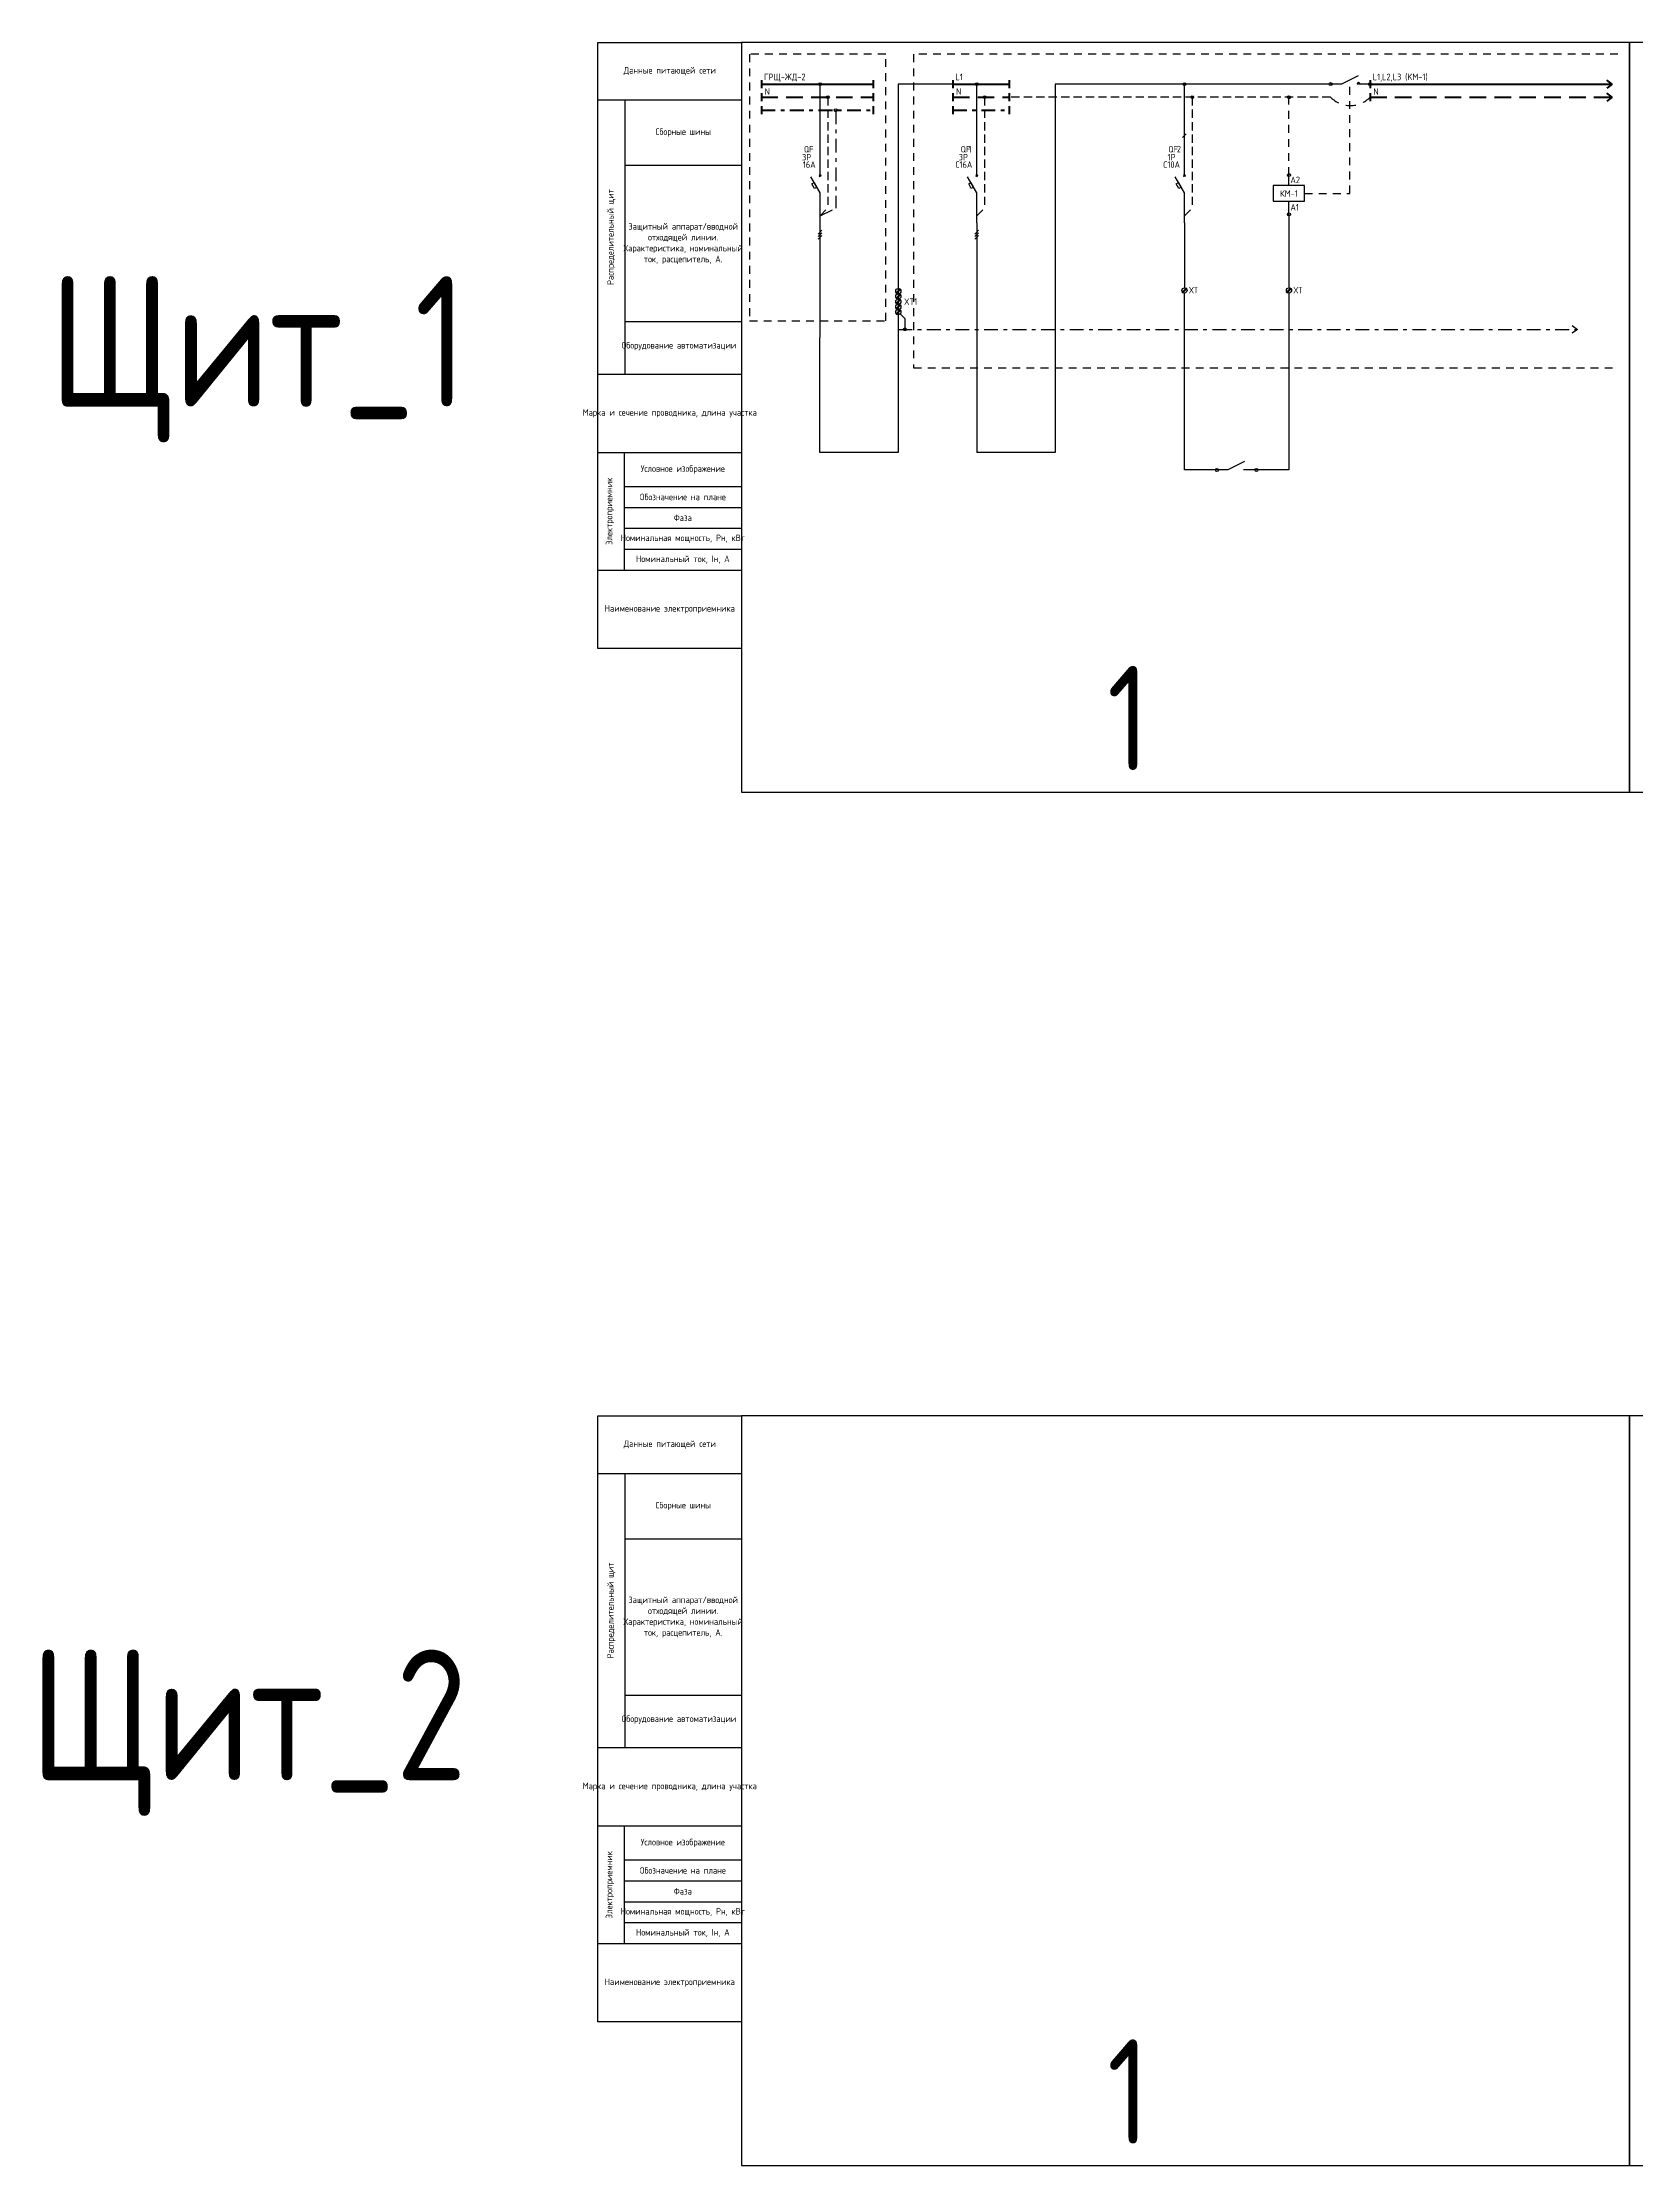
# Model space of a CAD drawing. Header units: millimetres. Extents: x -559267 to 5835, y 0 to 209897.
# Drawn here: x -213 to 397, y 765 to 1578 of the extents above; entities that cross this region are included whole.
import ezdxf
from ezdxf.enums import TextEntityAlignment as Align

# ---------------------------------------------------------------- set-up
doc = ezdxf.new("R2010")
doc.units = ezdxf.units.MM
for name, pattern in [('CENTER2', [28.575, 19.05, -3.175, 3.175, -3.175]), ('HIDDEN2', [4.7625, 3.175, -1.5875]), ('JIS_02_0.7', [1.35, 0.75, -0.6]), ('Штрихштриховая', [10.936111, 5.291667, -2.116667, 1.411111, -2.116667])]:
    doc.linetypes.add(name, pattern=pattern)
for name, color, linetype in [('SX_BLOCKS', 7, 'Continuous'), ('SX_PE', 3, 'CENTER2'), ('Нумерация QF', 7, 'Continuous')]:
    doc.layers.add(name, color=color, linetype=linetype)
doc.styles.add('UNC_A', font='GOST2304A_0.ttf')
doc.styles.add('Unecom', font='GOST2304A_0.ttf', dxfattribs={"height": 2.5})

# ---------------------------------------------------------------- blocks, each defined once
blk = doc.blocks.new('_Боковик_схема Юником')
at = {"color": 0, "lineweight": -2, "ltscale": 3}
blk.add_lwpolyline([(0, 232), (55, 232), (55, 0), (0, 0)], close=True, dxfattribs=at)
for points in [[(0, 210), (55, 210), (55, 125), (10.26, 125)], [(10.26, 210), (10.26, 105)], [(10.26, 185), (55, 185)], [(0, 105), (55, 105)], [(0, 75), (55, 75)], [(10, 75), (10, 30)], [(10, 62), (51.77, 62)], [(10, 62), (55, 62)], [(10, 54), (55, 54)], [(10, 46), (55, 46)], [(10, 38), (55, 38)], [(0, 30), (55, 30)]]:
    blk.add_lwpolyline(points, dxfattribs=at)
at = {"color": 0, "lineweight": -2, "char_height": 2.5, "attachment_point": 5, "style": 'Unecom'}
for s, insert, width in [('Данные питающей сети', (27.5, 221), 55), ('Сборные шины', (32.63, 197.5), 44.7356), ('Защитный аппарат/вводной отходящей линии.\\PХарактеристика, номинальный ток, расцепитель, А.', (32.63, 155), 44.7356), ('Оборудование автоматизации', (31.02, 115.72), 37.8835), ('Марка и сечение проводника, длина участка', (27.5, 90), 55), ('Условное изображение', (32.5, 68.5), 45), ('Обозначение на плане', (32.5, 58), 45), ('Фаза', (32.5, 50), 45), ('Номинальная мощность, Рн, кВт', (32.5, 42), 45), ('Номинальный ток, Iн, А', (32.5, 34), 45), ('Наименование электроприемника', (27.5, 15), 55)]:
    blk.add_mtext(s, dxfattribs=dict(at, insert=insert, width=width))
at = {"color": 0, "lineweight": -2, "char_height": 2.5, "attachment_point": 5, "rotation": 90, "style": 'Unecom'}
for s, insert, width in [('Распределительный щит', (5.13, 157.5), 105), ('Электроприемник', (4.61, 52.5), 45)]:
    blk.add_mtext(s, dxfattribs=dict(at, insert=insert, width=width))
blk = doc.blocks.new('*U102')
at = {"linetype": 'ByBlock', "lineweight": 40}
for points in [[(0, 1.5), (0, -1.5)], [(0, 0), (42.85, 0)], [(42.85, 1.5), (42.85, -1.5)], [(0, -3.5), (0, -6.5)], [(42.85, -3.5), (42.85, -6.5)]]:
    blk.add_lwpolyline(points, dxfattribs=at)
at = {"color": 4, "linetype": 'HIDDEN2', "lineweight": 40, "ltscale": 2}
blk.add_lwpolyline([(0, -5), (42.85, -5)], dxfattribs=at)
at = {"insert": (1.24, -1.57), "char_height": 2.5, "attachment_point": 1, "style": 'UNC_A'}
blk.add_mtext_dynamic_manual_height_columns('N', width=3.8436, gutter_width=12.5, heights=[0], dxfattribs=at)
at = {"style": 'UNC_A'}
blk.add_attdef('ЛИНИЯ', (1, 1.5), '', height=2.5, dxfattribs=at)
blk = doc.blocks.new('*U161')
at = {"linetype": 'ByBlock', "lineweight": 40}
for points in [[(0, 1.5), (0, -1.5)], [(0, 0), (21.53, 0)], [(21.53, 1.5), (21.53, -1.5)], [(0, -3.5), (0, -6.5)], [(21.53, -3.5), (21.53, -6.5)]]:
    blk.add_lwpolyline(points, dxfattribs=at)
at = {"color": 4, "linetype": 'HIDDEN2', "lineweight": 40, "ltscale": 2}
blk.add_lwpolyline([(0, -5), (21.53, -5)], dxfattribs=at)
at = {"insert": (1.24, -1.57), "char_height": 2.5, "attachment_point": 1, "style": 'UNC_A'}
blk.add_mtext_dynamic_manual_height_columns('N', width=3.8436, gutter_width=12.5, heights=[0], dxfattribs=at)
at = {"style": 'UNC_A'}
blk.add_attdef('ЛИНИЯ', (1, 1.5), '', height=2.5, dxfattribs=at)
blk = doc.blocks.new('*U104')
at = {"lineweight": 25}
for p, q in [((-0.7, -0.71), (0.7, 0.71)), ((-0.7, -1.71), (0.7, -0.29)), ((-0.7, -2.71), (0.7, -1.29))]:
    blk.add_line(p, q, dxfattribs=at)
blk = doc.blocks.new('*U122')
for p, q in [((0, -36.27), (0, -1.22)), ((0, -42.79), (-3.51, -36.72)), ((-0.35, -36.62), (0.35, -35.91)), ((0.35, -36.62), (-0.35, -35.91)), ((0, -54.31), (0, -42.79))]:
    blk.add_line(p, q)
at = {"color": 4, "linetype": 'HIDDEN2'}
for p in [(3, -6.22), (0, -51.65)]:
    blk.add_line(p, (3, -48.65), dxfattribs=at)
blk.add_lwpolyline([(-2.12, -41.12), (-3.12, -39.39), (-2.25, -38.89), (-1.25, -40.62)], close=True)
for centre in [(0, -1.22), (3, -6.22)]:
    blk.add_circle(centre, 0.5)
at = {"insert": (-6.21, -24.9), "char_height": 2.5, "attachment_point": 1, "style": 'Unecom'}
blk.add_mtext_dynamic_manual_height_columns('\\pxql;QF', width=5.7065, gutter_width=12.5, heights=[4.37], dxfattribs=at)
at = {"style": 'Unecom'}
for tag, p in [('P', (-3.4, -30.43)), ('A', (-1.7, -33.28))]:
    blk.add_attdef(tag, text='', height=2.5, dxfattribs=at).set_placement(p, align=Align.RIGHT)
blk.add_attdef('N', (-3.15, -27.4), '', height=2.5, dxfattribs=at)
blk = doc.blocks.new('*U164')
at = {"lineweight": 40}
for p, q in [((92.65, 0), (90.65, 1.5)), ((92.65, 0), (90.65, -1.5)), ((92.65, -5), (90.65, -3.5)), ((92.65, -5), (90.65, -6.5))]:
    blk.add_line(p, q, dxfattribs=at)
at = {"linetype": 'ByBlock', "lineweight": 40}
for points in [[(0, 1.5), (0, -1.5)], [(0, 0), (92.65, 0)], [(0, -3.5), (0, -6.5)]]:
    blk.add_lwpolyline(points, dxfattribs=at)
at = {"color": 4, "linetype": 'HIDDEN2', "lineweight": 40, "ltscale": 2}
blk.add_lwpolyline([(0, -5), (92.65, -5)], dxfattribs=at)
at = {"insert": (1.24, -1.57), "char_height": 2.5, "attachment_point": 1, "style": 'UNC_A'}
blk.add_mtext_dynamic_manual_height_columns('N', width=3.8436, gutter_width=12.5, heights=[0], dxfattribs=at)
at = {"style": 'UNC_A'}
blk.add_attdef('ЛИНИЯ', (1, 1.5), '', height=2.5, dxfattribs=at)
blk = doc.blocks.new('км-3')
for p, q in [((10.57, 8.22), (4.14, 5)), ((4.14, 5), (0, 5)), ((15.14, 5), (10.14, 5))]:
    blk.add_line(p, q)
for centre in [(0, 5), (15.14, 5)]:
    blk.add_circle(centre, 0.575)
at = {"color": 4, "linetype": 'JIS_02_0.7', "ltscale": 5}
blk.add_arc((7.57, 7.35), 10.55, 224.1519, 315.8481, dxfattribs=at)
blk.add_arc((10.71, 5), 0.575, 0, 180)
blk = doc.blocks.new('Кмка')
for p, q in [((0, 11), (0, 15.04)), ((0, 0), (0, 5))]:
    blk.add_line(p, q)
blk.add_lwpolyline([(6, 11), (-6, 11), (-6, 5), (6, 5)], close=True)
for centre in [(0, 15.04), (0, 0)]:
    blk.add_circle(centre, 0.575)
at = {"style": 'Unecom'}
for s, p in [('А2', (0.57, 11.97)), ('А1', (0.57, 1.46))]:
    blk.add_text(s, height=2.5, dxfattribs=at).set_placement(p)
at = {"style": 'UNC_A'}
blk.add_attdef('КМ', text='', height=2.5, dxfattribs=at).set_placement((0, 8), align=Align.MIDDLE_CENTER)
blk = doc.blocks.new('*U103')
at = {"lineweight": 25}
blk.add_line((-0.7, -0.71), (0.7, 0.71), dxfattribs=at)
blk = doc.blocks.new('XT')
at = {"color": 32, "true_color": 0xcd6928}
for p, q in [((0.75, 0), (-1, -1.75)), ((1, -0.25), (-0.75, -2))]:
    blk.add_line(p, q, dxfattribs=at)
at = {"color": 5}
for p, q in [((0.75, -2), (-1, -3.75)), ((1, -2.25), (-0.75, -4))]:
    blk.add_line(p, q, dxfattribs=at)
at = {"color": 32, "true_color": 0xcd6928}
blk.add_circle((0, -1), 1, dxfattribs=at)
at = {"color": 5}
blk.add_circle((0, -3), 1, dxfattribs=at)
at = {"style": 'UNC_A'}
blk.add_attdef('1', (1.75, 0.11), '', height=2.5, dxfattribs=at)
blk = doc.blocks.new('SX_XTPE')
at = {"color": 3}
for p, q in [((0.753, 1.003), (-1.003, -0.753)), ((1.003, 0.753), (-0.753, -1.003))]:
    blk.add_line(p, q, dxfattribs=at)
blk.add_circle((0, 0), 1, dxfattribs=at)
blk = doc.blocks.new('SX_XT3')
at = {"color": 32, "true_color": 0xcd6928}
for p, q in [((0.7533, 4.0033), (-1.0033, 2.2467)), ((0.7533, 2.0033), (-1.0033, 0.2467)), ((1.0033, 3.7533), (-0.7533, 1.9967)), ((1.0033, 1.7533), (-0.7533, -0.0033))]:
    blk.add_line(p, q, dxfattribs=at)
for centre in [(0, 3), (0, 1)]:
    blk.add_circle(centre, 1, dxfattribs=at)

msp = doc.modelspace()

# ---------------------------------------------------------------- linework, layer by layer
at = {"color": 32, "true_color": 0xcd6928}
for p, q in [((225.31, 1484.06), (223.55, 1482.3)), ((225.56, 1483.81), (223.8, 1482.05)), ((265.31, 1484.06), (263.55, 1482.3)), ((265.56, 1483.81), (263.8, 1482.05))]:
    msp.add_line(p, q, dxfattribs=at)
for p, q in [((247.56, 1417.53), (241.13, 1414.32)), ((241.13, 1414.32), (236.99, 1414.32)), ((252.13, 1414.32), (247.13, 1414.32))]:
    msp.add_line(p, q)
at = {"color": 6}
for points in [[(395, 1577.99), (55, 1577.99), (55, 1290.99), (395, 1290.99), (395, 1577.99)], [(735, 1577.99), (395, 1577.99), (395, 1290.99), (735, 1290.99), (735, 1577.99)], [(395, 1052.13), (55, 1052.13), (55, 765.13), (395, 765.13), (395, 1052.13)], [(735, 1052.13), (395, 1052.13), (395, 765.13), (735, 765.13), (735, 1052.13)]]:
    msp.add_lwpolyline(points, dxfattribs=at)
at = {"linetype": 'JIS_02_0.7', "ltscale": 4}
for points in [[(110.16, 1573.46), (58.09, 1573.46), (58.09, 1471.43), (110.16, 1471.43), (110.16, 1573.46)], [(390.5, 1573.46), (120.87, 1573.46), (120.87, 1453.46), (390.5, 1453.46)], [(270.56, 1520.17), (287.84, 1520.17), (287.84, 1563.65)]]:
    msp.add_lwpolyline(points, dxfattribs=at)
for points in [[(135.88, 1562.04), (115, 1562.04), (115, 1420.99), (85, 1420.99)], [(279.91, 1562.04), (175, 1562.04), (175, 1420.99), (145, 1420.99)], [(264.56, 1512.17), (264.56, 1484.05)], [(85, 1420.99), (85.06, 1508.95)], [(145.06, 1508.95), (145.06, 1420.99)], [(224.56, 1508.95), (224.56, 1484.05)], [(224.56, 1414.32), (224.56, 1482.05)], [(264.56, 1482.05), (264.56, 1414.32), (252.13, 1414.32)], [(373, 1469.65), (375, 1468.15), (373, 1466.65)], [(236.99, 1414.32), (224.56, 1414.32)]]:
    msp.add_lwpolyline(points)
at = {"lineweight": 40}
for points in [[(62.58, 1553.54), (62.58, 1550.54)], [(105.43, 1553.54), (105.43, 1550.54)], [(135.88, 1553.54), (135.88, 1550.54)], [(157.45, 1553.54), (157.45, 1550.54)]]:
    msp.add_lwpolyline(points, dxfattribs=at)
at = {"color": 4, "linetype": 'HIDDEN2'}
msp.add_lwpolyline([(280.49, 1557.04), (157.41, 1557.04)], dxfattribs=at)
at = {"color": 4, "linetype": 'JIS_02_0.7', "ltscale": 4}
msp.add_lwpolyline([(264.56, 1527.21), (264.56, 1557.04)], dxfattribs=at)
at = {"color": 3, "linetype": 'Штрихштриховая', "lineweight": 40}
for points in [[(62.58, 1552.04), (105.43, 1552.04)], [(135.88, 1552.04), (157.45, 1552.04)]]:
    msp.add_lwpolyline(points, dxfattribs=at)
at = {"color": 3, "linetype": 'Штрихштриховая'}
for points in [[(91.06, 1552.04), (91.06, 1514.51)], [(85.06, 1511.61), (91.06, 1514.51)], [(115, 1468.15), (375, 1468.15)]]:
    msp.add_lwpolyline(points, dxfattribs=at)
at = {"color": 0, "linetype": 'ByBlock', "lineweight": -3}
for centre in [(91.06, 1552.04), (264.56, 1557.04)]:
    msp.add_circle(centre, 0.575, dxfattribs=at)
at = {"color": 32, "true_color": 0xcd6928}
for centre in [(224.56, 1483.05), (264.56, 1483.05)]:
    msp.add_circle(centre, 1, dxfattribs=at)
for centre in [(236.99, 1414.32), (252.13, 1414.32)]:
    msp.add_circle(centre, 0.575)
at = {"layer": 'SX_PE'}
for p, q in [((115.7, 1474.07), (117.5, 1472.27)), ((117.5, 1472.27), (117.5, 1468.15))]:
    msp.add_line(p, q, dxfattribs=at)
msp.add_circle((117.5, 1468.15), 0.5, dxfattribs=at)

# ---------------------------------------------------------------- block references
at = {"lineweight": -3}
for p in [(0, 1345.99), (0, 820.13)]:
    msp.add_blockref('_Боковик_схема Юником', p, dxfattribs=at)
for name, p, values in [('*U102', (62.58, 1562.04), {'ЛИНИЯ': 'ГРЩ-ЖД-2'}), ('*U161', (135.88, 1562.04), {'ЛИНИЯ': 'L1'}), ('*U164', (295.62, 1562.04), {'ЛИНИЯ': 'L1,L2,L3 (KM-1)'}), ('Кмка', (264.56, 1512.17), {'КМ': 'КМ-1'})]:
    msp.add_blockref(name, p).add_auto_attribs(values)
at = {"color": 1}
ref = msp.add_blockref('*U122', (85.06, 1563.26), dxfattribs=at)
ref.add_attrib('P', '3P', dxfattribs={"height": 2.5, "style": 'Unecom'}).set_placement((81.66, 1532.82), align=Align.RIGHT)
ref.add_attrib('A', '16А', dxfattribs={"height": 2.5, "style": 'Unecom'}).set_placement((83.35, 1529.98), align=Align.RIGHT)
ref = msp.add_blockref('*U122', (145.06, 1563.26), dxfattribs=at)
ref.add_attrib('P', '3P', dxfattribs={"height": 2.5, "style": 'Unecom'}).set_placement((141.66, 1532.82), align=Align.RIGHT)
ref.add_attrib('A', 'С16А', dxfattribs={"height": 2.5, "style": 'Unecom'}).set_placement((143.35, 1529.98), align=Align.RIGHT)
ref = msp.add_blockref('*U122', (224.56, 1563.26), dxfattribs=at)
ref.add_attrib('P', '1P', dxfattribs={"height": 2.5, "style": 'Unecom'}).set_placement((221.16, 1532.82), align=Align.RIGHT)
ref.add_attrib('A', 'С10А', dxfattribs={"height": 2.5, "style": 'Unecom'}).set_placement((222.85, 1529.98), align=Align.RIGHT)
for name, p in [('км-3', (280.49, 1557.04)), ('*U103', (224.56, 1542.31)), ('*U104', (85, 1505.35)), ('*U104', (145.06, 1505.35))]:
    msp.add_blockref(name, p)
at = {"layer": 'SX_BLOCKS'}
for name, p in [('SX_XT3', (115, 1479.77)), ('SX_XTPE', (115, 1474.77))]:
    msp.add_blockref(name, p, dxfattribs=at)
ref = msp.add_blockref('XT', (115, 1479.77), dxfattribs=at)
ref.add_attrib('1', 'XT1', (117.2, 1477.51), dxfattribs={"layer": '0', "height": 2.5, "style": 'UNC_A'})

# ---------------------------------------------------------------- texts
at = {"color": 6, "char_height": 50, "attachment_point": 6, "style": 'Unecom'}
for s, insert in [('Щит_1', (-50.04, 1456.69)), ('Щит_2', (-50.04, 930.83))]:
    msp.add_mtext_dynamic_manual_height_columns(s, width=317.8737, gutter_width=12.5, heights=[0], dxfattribs=dict(at, insert=insert))
at = {"style": 'UNC_A'}
for p in [(226.31, 1481.91), (266.31, 1481.91)]:
    msp.add_attdef('ХТ', p, '1XT', height=2.5, dxfattribs=at)
at = {"layer": 'Defpoints', "color": 6, "char_height": 40, "attachment_point": 1, "style": 'Unecom'}
for insert in [(194.97, 1339.31), (194.97, 813.44)]:
    msp.add_mtext_dynamic_manual_height_columns('1', width=99.9205, gutter_width=12.5, heights=[0], dxfattribs=dict(at, insert=insert))
at = {"layer": 'Нумерация QF', "char_height": 2.5, "attachment_point": 4, "style": 'Unecom'}
for s, insert in [('1', (141.9, 1537.08)), ('2', (221.64, 1537.18))]:
    msp.add_mtext_dynamic_manual_height_columns(s, width=7.51, gutter_width=12.5, heights=[0], dxfattribs=dict(at, insert=insert))

doc.saveas('drawing.dxf')
